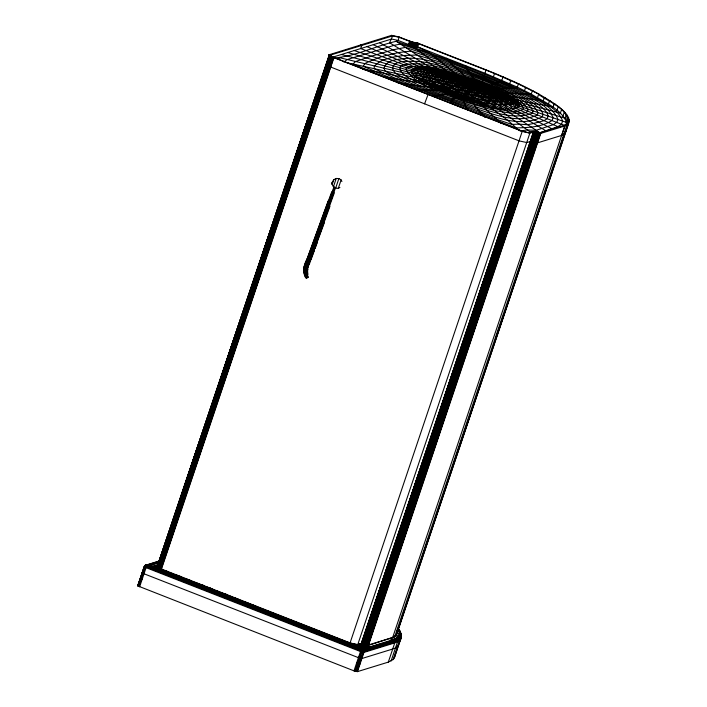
<?xml version="1.0" encoding="UTF-8"?>
<svg xmlns="http://www.w3.org/2000/svg" width="707" height="707" viewBox="0 0 707 707"><rect width="100%" height="100%" fill="white"/><g stroke="black" fill="none" stroke-linecap="round" stroke-linejoin="round"><path stroke-width="1.06" d="M307.085 259.213L304.028 267.105L304.222 274.325M334.022 57.373L161.311 569.515L349.992 643.149L357.583 645.111L529.888 133.093L522.402 131.458L333.624 57.497L329.215 54.731L391.625 35.35L399.119 36.985L411.995 41.96L417.987 43.18L486.372 69.975C510.162 79.546 533.997 89.727 555.225 104.291C561.172 108.259 576.391 119.978 564.813 125.987L540.767 133.393L534.28 131.944L529.888 133.093L522.296 131.14L331.839 56.728L159.526 568.746L350.098 643.476L357.583 645.111L361.975 643.962L368.462 645.411L394.674 636.839L396.15 635.425L566.06 131.193L566.13 129.301L529.87 237.039M414.753 42.729L413.781 45.849M303.869 272.248L305.256 277.117M306.891 259.266C305.132 262.076 300.767 273.591 307.801 269.402M401.143 635.938C400.993 633.419 400.471 629.946 397.696 629.071C401.161 633.366 397.873 639.022 392.827 639.782L361.728 649.415L360.437 651.642L353.977 670.855L357.486 671.615L388.302 662.123L393.127 659.569L394.365 657.864L400.825 638.66L400.993 633.719L399.181 629.875M395.673 634.789C397.626 635.204 401.417 635.805 400.825 638.66L399.588 640.356L393.127 659.569M566.546 124.352L566.961 122.594C560.448 108.198 543.877 102.047 531.266 94.102L503.437 93.05C485.718 83.886 466.638 77.682 447.584 71.964C436.139 69.268 423.307 64.523 411.889 69.542L411.191 71.071C413.56 77.77 421.354 80.457 426.86 84.071C439.047 90.443 451.906 95.401 464.95 99.705C482.068 103.805 500.812 112.634 518.408 107.579L519.097 106.05C510.914 92.44 492.496 89.135 478.878 82.887C462.944 77.593 446.974 70.903 430.05 69.816L429.768 71.292C439.595 86.599 458.083 93.669 473.39 102.303L473.266 103.328L475.546 106.828L484.763 117.229M414.461 42.659L413.356 46.079L414.664 46.918M394.365 657.864L398.863 643.803M414.161 42.588L412.817 46.627M503.393 76.948L502.801 76.992C502.359 84.221 493.256 82.083 489.818 86.572L482.006 83.364L485.965 70.09L494.529 73.519L493.256 77.302M353.977 670.855L137.83 585.917L144.166 566.484L145.253 565.264L146.835 565.034L160.374 568.49M159.464 561.146L144.67 565.724L137.697 585.696M137.83 585.917L144.299 566.714C147.224 562.516 153.472 567.88 157.308 567.261M138.227 586.209L145.562 565.786L147.648 565.291L160.383 568.207M138.837 586.536L145.306 567.323L146.579 565.591L147.648 565.291L362.797 649.645L363.866 650.917L363.946 652.411L357.486 671.615M139.615 586.872L146.075 567.659C150.52 563.355 141.303 565.282 146.349 566.961L362.346 651.474L364.052 651.677L394.86 642.177L397.661 641.046L400.922 637.926M157.042 567.138L329.356 54.563L330.611 55.031L392.677 35.88L399.216 37.312L411.748 42.146L418.509 43.666L485.974 70.099M156.972 567.049L329.533 54.492L330.752 54.969M158.35 567.562L158.739 567.898L157.104 567.235L329.347 55.119L332.599 56.763M158.783 567.306L158.615 567.809L157.449 567.535L329.754 55.517L330.929 55.791M159.658 567.871L159.49 568.375L157.581 567.65L329.895 55.623L331.044 55.88M161.629 568.79L160.392 569.135L332.697 57.117L333.28 57.073M160.683 569.268L332.997 57.24L333.527 57.17M161.134 568.587L160.392 569.135M161.214 569.188L161.382 568.684M341.914 181.478L341.119 179.931L338.883 178.553L336.223 178.456L333.837 179.675L332.21 184.5L333.404 186.816L335.639 188.203L338.308 188.292L339.899 187.479M333.404 186.816L336.223 178.456M335.639 188.203L338.883 178.553M338.308 188.292L341.119 179.931M408.478 45.213L410.131 41.298M408.805 45.336L410.431 41.413M409.468 45.575L411.05 41.642M409.804 45.69L411.368 41.748M410.475 45.92L411.995 41.96M410.811 46.035L412.314 42.058M411.492 46.238L412.941 42.252M411.828 46.344L413.25 42.34M412.49 46.529L413.86 42.508M414.099 45.92L415.036 42.791M414.399 47.007L415.592 42.915M414.7 47.077L415.857 42.959M415.274 47.192L416.361 43.047M415.548 47.236L416.6 43.083M416.078 47.325L417.05 43.136M416.335 47.36L417.263 43.154M416.812 47.413L418.076 43.631L417.651 43.18M417.033 47.431L418.297 43.648L417.828 43.18M333.898 58.009C355.4 56.366 375.293 46.052 396.22 41.306L414.125 47.555L417.448 46.812L418.509 43.666L417.987 43.18M255.616 605.89L255.846 606.27M424.58 103.823L428.159 94.252M509.508 84.274L510.781 80.492L511.444 80.483M517.117 87.783L518.381 84L519.132 84.027M524.311 91.274L525.584 87.5L526.406 87.562M531.063 94.729L532.336 90.956L533.228 91.053M537.32 98.14L538.593 94.358C547.483 101.508 571.265 109.399 567.094 124.185M543.056 101.463L544.328 97.69L545.353 97.858M361.091 644.033L533.405 132.006L532.194 131.529L528.836 132.562M361.206 644.006L533.52 131.988L532.194 131.529M361.339 643.989L533.785 131.953L532.318 131.502M361.622 643.962L533.935 131.944L532.592 131.467M361.79 643.962L534.103 131.944L532.751 131.458M361.966 643.962L534.28 131.944L532.919 131.449M362.55 644.006L534.863 131.988L533.096 131.449M362.771 644.024L535.084 132.006L533.705 131.475M362.991 644.05L535.305 132.032L533.926 131.502M363.23 644.086L535.544 132.068L534.156 131.52M354.834 671.155L362.011 649.273L353.721 644.201L345.97 641.664L347.694 643.662M355.692 671.411L362.391 650.095L362.011 649.273L348.516 642.654L352.466 645.535M356.469 671.579L362.938 652.367L362.85 650.193L362.011 649.273L363.548 650.944L363.548 652.437L357.088 671.65M365.97 644.669L538.283 132.651L534.395 131.555M366.279 644.749L538.593 132.73L537.223 132.094M548.234 104.698L549.507 100.924L550.594 101.128M366.58 644.837L538.893 132.819L537.541 132.174M367.357 644.245L368.153 645.305L540.457 133.296L537.859 132.262M539.503 132.722L540.767 133.393L368.453 645.411L367.693 644.342M556.833 110.822L558.097 107.049L559.237 107.314M560.191 113.677L561.464 109.903L562.604 110.186M562.896 116.363L564.159 112.581L565.308 112.89M564.911 118.864L566.183 115.082L567.341 115.418M392.5 638.006L564.813 125.987L563.585 125.51L539.839 132.828M565.918 122.108L567.5 117.389L568.667 117.742M326.351 63.93L326.722 65.071L330.125 66.82L519.221 140.905L526.715 142.54L531.098 141.391L537.594 142.841L561.641 135.426L564.805 125.987L563.585 125.51L565.768 124.37L568.039 121.348L569.223 121.754L566.06 131.193M566.855 123.257L568.128 119.483L569.303 119.863L566.767 127.419M394.674 636.839L566.979 124.83L565.768 124.37M396.998 631.881L397.166 631.378L396.15 635.425M397.52 630.326L398.571 627.189M401.39 618.819L404.554 609.407M418.288 568.614L429.202 536.189M435.185 518.408L481.997 379.297M495.377 339.546L503.472 315.49M512.275 289.34L528.111 242.271M396.919 633.772L568.455 123.416L567.253 122.983M388.302 662.123L394.762 642.91C395.399 640.135 391.837 639.314 389.884 638.845M391.104 660.992L397.564 641.779C398.165 638.509 393.631 638.174 391.554 637.467M399.208 642.804C401.452 639.446 403.184 630.953 396.777 631.006M328.198 200.859L306.891 259.389L310.7 260.627L310.081 262.058M331.751 191.8L305.053 264.701L303.983 270.056L304.381 272.946L307.589 272.018L307.854 267.334L324.345 222.687M333.969 186.878L307.43 259.787C304.69 265.408 302.835 272.195 305.945 278.072L308.093 277.347C306.361 271.682 307.351 265.805 310.152 260.671L329.966 206.241M334.455 187.108L307.916 260.017C305.212 265.558 303.356 272.257 306.423 278.054M335.03 187.337L308.491 260.247C305.831 265.673 303.966 272.222 306.979 277.922C305.291 271.983 306.158 265.841 309.092 260.441L335.631 187.532M334.34 192.808L309.666 260.583C306.785 265.859 305.901 271.868 307.554 277.674L306.608 275.332L304.408 275.209M311.071 259.602L314.438 250.358M315.181 248.307L317.054 243.173M309.198 264.215C311.575 261.74 305.601 263.614 306.051 261.661M342.922 641.797L343.425 640.666M413.56 42.429L412.367 45.814L413.401 46.432M333.837 179.675L332.37 181.893L332.21 184.5L331.477 182.768M398.766 644.775L395.505 647.895L392.703 649.026L361.887 658.526L360.102 658.314L144.016 573.775L142.248 572.476M329.435 54.527L330.602 55.473M308.013 274.351L306.608 275.332M412.623 42.155L411.368 45.504L412.146 45.937M304.275 266.663C303.718 268.103 307.289 267.962 308.075 267.113M565.282 132.854L561.641 135.426M144.308 566.351L146.075 567.659L362.161 652.199L363.946 652.411L394.762 642.91L399.588 640.356C400.189 637.52 396.45 636.857 394.497 636.415M146.004 565.026L361.896 649.945L363.433 650.219L394.25 640.719C397.97 639.87 401.938 636.503 400.33 632.332M146.791 565.079L361.993 649.512L393.613 640.153C398.695 639.393 402 633.702 398.509 629.371M142.469 571.813L144.237 573.112M140.41 577.928L142.178 579.236M396.318 634.921L392.677 637.502L368.621 644.908L362.134 643.458L357.742 644.607L350.257 642.972L161.161 568.888L157.758 567.147L157.29 566.042M531.266 94.102L517.321 87.147C510.967 89.966 503.366 87.005 497.021 89.824C473.655 80.925 449.891 69.737 424.615 68.552L423.484 69.878C430.271 85.68 450.801 91.857 464.95 99.705L463.73 101.578L467.212 109.497L516.207 127.905L519.265 130.353M305.115 264.144L305.919 265.054L308.906 264.931M343.805 62.048L347.199 59.565L394.011 45.354L400.454 44.046C439.171 56.781 477.128 71.822 514.502 88.101C529.419 96.859 550.258 102.471 557.991 119.253L556.851 122.338L553.298 124.653L535.986 130.353L527.272 129.947L520.025 130.972M337.928 59.397L340.2 57.85L408.549 74.005L424.138 79.184L452.498 91.017L496.703 107.862L530.586 132.271L528.421 132.607M411.677 41.854L410.352 45.177L410.882 45.442M410.74 41.527L409.627 44.948M543.259 100.836L508.907 96.161L495.969 89.55L480.574 83.187L464.375 77.169L448.662 72.556L414.125 47.555C453.275 61.27 492.284 76.109 529.605 94.331C541.226 101.728 557.143 107.225 562.631 120.915L561.561 124.211L557.911 126.659L539.786 132.713L506.557 110.716L491.489 103.77L461.68 93.077L420.497 75.958L411.828 73.033L341.393 54.51M397.988 82.896L421.452 86.281L433.276 87.297L456.51 96.832L452.772 98.962L450.447 102.957L467.212 109.497M332.617 57.214L391.625 39.026L398.156 40.458L415.734 47.342L408.363 44.453L409.83 41.183M159.685 560.81L145.138 565.37L361.737 650.546L363.866 650.917L397.475 640.295L399.49 638.881L401.161 635.213L400.012 634.011L397.122 633.163M145.359 566.033L157.696 562.198M364.768 645.367L367.923 644.395M333.775 57.276L160.993 569.391L161.461 569.294L158.527 568.242L330.841 56.224L331.804 56.348M433.462 96.311L448.291 93.757M495.024 73.431L494.52 73.519L518.381 84L539.556 94.499M354.234 50.551L411.889 69.542L417.386 68.844L429.768 71.292L455.29 78.45L472.488 84.345L503.207 98.485L512.884 104.389L516.402 108.639L559.758 127.454M246.858 602.664L240.433 601.639L253.548 605.448L250.808 605.705L253.548 605.448L246.858 602.664L230.058 597.574L238.931 599.439M339.616 639.764L338.149 639.923L340.889 639.667L339.616 639.764L252.275 605.546M362.117 657.864L358.599 657.095M360.057 663.979L356.54 663.219M464.95 99.705L440.479 90.549L416.547 89.674L352.961 64.045L355.524 61.544L371.087 56.268L393.278 49.764L405.5 47.378C441.804 59.061 477.411 72.936 512.31 88.313C526.317 96.55 545.884 101.835 553.13 117.601L552.043 120.499C541.297 127.278 528.456 127.578 516.207 127.905C493.513 106.13 464.128 93.722 440.815 72.901C432.039 70.771 423.042 66.352 413.895 68.482L360.658 48.571L361.719 45.425L360.499 44.948M347.817 52.53L411.191 71.071L417.05 70.691L430.784 73.493L459.647 80.943L477.693 86.501L445.375 72.998L427.24 67.545C452.984 72.971 477.658 82.675 502.005 92.502C516.773 103.302 535.897 102.577 553.024 107.19M366.951 46.635L412.04 65.91L417.165 67.916L420.188 67.81M333.05 56.967L332.396 56.984L160.082 569.011L160.736 568.985M417.165 67.916L420.727 67.872M332.82 56.86L332.113 56.86L159.8 568.879L160.516 568.879M411.828 73.033C435.936 75.119 459.373 82.958 482.863 88.72C466.143 80.766 449.298 71.84 431.014 68.358M431.111 68.411L446.63 71.99L476.659 82.569L507.052 95.259L516.517 101.755L560.342 113.023M426.834 68.137L428.919 68.243M332.387 56.657L331.574 56.604L159.261 568.622L160.082 568.675L157.926 567.871L330.231 55.853L331.309 56.056M517.321 87.147L484.914 73.245L417.448 46.812L414.302 46.309L415.318 42.853M413.772 75.366L420.497 75.958L488.016 91.017C471.657 81.676 454.239 73.024 435.671 69.41M332.175 56.551L331.318 56.472L159.004 568.49L159.87 568.569M516.517 101.755C493.822 86.554 467.124 77.478 440.832 70.691C462.458 76.471 486.248 82.33 503.428 97.186L503.207 98.485L493.698 98.14L470.668 94.844L452.498 91.017L426.86 84.071L381.444 76.312M434.655 69.374L439.94 69.958L454.566 74.279L485.4 85.759L499.407 91.848L510.94 97.778L518.47 104.088L565.017 118.202M331.981 56.454L331.07 56.348L158.757 568.366L159.676 568.472M331.627 56.251L330.629 56.1L158.315 568.119L159.322 568.269M346.854 62.711L458.737 87.094L493.124 93.395C477.791 82.312 459.47 75.022 441.124 70.718M448.662 72.556C465.701 78.088 485.161 83.187 498.196 95.869C452.303 90.956 408.116 76.533 362.567 69.304M331.459 56.153L330.425 55.977L158.112 567.995L159.155 568.172M536.913 132.023L537.983 132.571L365.669 644.59L363.133 643.732L364.255 644.263L536.56 132.244L535.446 131.714M157.528 563.903L154.285 563.249L158.518 564.23M158.448 565.83L150.874 564.301L158.386 566.024M331.176 55.968L330.054 55.738L157.741 567.756L158.863 567.986M411.889 69.542L417.05 70.691L436.466 79.564L464.49 90.938L504.604 104.99L551.69 128.639M229.846 595.771L219.683 593.509L236.863 598.643M219.7 591.794L209.307 589.452L226.717 594.472M210.624 588.038L198.932 585.387L212.436 589.125M188.813 579.696L178.191 577.257L190.917 580.597M199.233 583.761L188.566 581.322L203.342 585.29M167.108 571.353L157.44 569.126L168.107 571.848M177.466 575.41L167.815 573.191L181.566 576.744M364.6 644.042L365.236 644.192M330.832 55.703L329.63 55.411L157.316 567.429L158.518 567.721M444.04 71.487C468.114 77.629 491.878 86.404 513.309 99.086M330.735 55.623L329.515 55.305L157.201 567.332L158.244 567.421M329.418 55.208L330.664 55.544M367.534 644.846L366.199 644.457L367.207 645.014L539.512 132.996L538.513 132.439M329.285 55.031L330.549 55.402M411.191 71.071L418.102 73.086L455.467 89.1L498.559 104.609L516.693 113.456L545.663 130.662M330.523 55.332L329.206 54.801M417.448 46.812L428.999 52.309L456.899 74.818L482.006 83.364M359.854 643.812L369.673 646.914M433.276 87.297C457.429 94.897 482.598 102.206 508.139 101.269L509.208 100.12L508.793 98.565C496.588 87.88 480.15 83.417 465.347 77.416C460.54 69.799 451.446 65.857 446.647 58.248M456.899 74.818C474.786 80.474 492.461 87.049 508.907 96.161M329.294 54.616L330.558 55.066M465.347 77.416L481.635 83.355L503.437 93.05M359.023 644.077L368.1 647.4M564.301 125.351L518.408 107.579L514.572 103.319L509.208 100.12L491.268 91.769L462.024 80.245L440.815 72.901L465.922 79.617L491.162 88.534L510.94 97.778L518.47 104.088M473.39 102.303L426.86 84.071M462.024 80.245L472.488 84.345L462.024 80.245L488.44 92.635L516.402 108.639L514.572 103.319L514.784 101.843L513.547 99.987C496.668 90.204 478.206 83.214 459.753 76.966C446.55 73.015 433.108 66.935 419.118 67.651L417.386 68.844L413.895 68.482L422.53 67.262L439.33 70.859L459.753 76.966L495.996 91.123L513.547 99.987L519.097 106.05L566.961 122.594M501.484 123.513L487.008 110.451L481.635 104.565L421.381 80.96M416.989 78.035L489.465 106.43M489.818 86.572L473.778 80.289C472.974 74.615 466.593 71.416 465.78 65.742M440.479 90.549L456.51 96.832M472.488 84.345C455.016 78.017 437.978 68.641 419.118 67.651C448.972 83.187 480.91 94.146 512.884 104.389L514.572 103.319C491.913 85.432 462.449 79.723 435.45 71.292C446.559 86.952 465.745 94.605 481.635 104.565M532.451 131.484L533.652 131.97M481.635 83.355L497.021 89.824M373.243 44.691L420.665 67.457M533.29 131.458L534.465 131.953L362.152 643.971L534.66 131.97L533.493 131.467M358.184 644.333L366.535 647.886M534.642 131.582L535.782 132.103L363.469 644.121L362.338 643.6M534.907 131.626L536.039 132.147L363.725 644.165L362.594 643.644M379.535 42.756L427.134 68.314M535.172 131.67L536.295 132.191L363.981 644.21L362.868 643.688M535.72 131.767L536.834 132.306L364.52 644.324L363.416 643.785M536.012 131.829L537.117 132.359L364.803 644.386L363.707 643.838M536.304 131.891L537.4 132.43L365.086 644.448L363.999 643.9M391.625 35.35L392.677 35.88L389.584 42.791L432.657 68.765M536.604 131.953L537.691 132.501L365.378 644.519L364.299 643.971M538.186 132.342L539.202 132.907L366.889 644.925L365.881 644.36M538.84 132.527L539.83 133.093L367.516 645.111L366.535 644.545M539.167 132.624L540.139 133.19L367.826 645.208L366.862 644.643M440.037 70.196L396.22 41.306L398.156 40.458L399.119 36.985M416.211 47.192L415.203 46.503L416.114 43.003M416.626 47.069L416.034 46.653L416.83 43.109M417.042 46.936L417.466 43.171M496.703 107.862C480.345 96.117 462.475 86.501 446.152 74.615C470.676 83.523 499.062 88.508 519.097 106.05M503.154 108.807C487.379 96.064 468.962 86.705 451.464 76.418C473.124 83.311 494.617 91.309 514.784 101.843L518.408 107.579M508.678 109.267C493.742 95.772 474.583 87.474 456.749 78.291L482.863 88.72L451.464 76.418C467.221 82.383 483.924 86.581 498.196 95.869L464.49 83.806L435.45 71.292L452.118 74.739L479.664 85.008L502.244 95.507L509.208 100.12L512.884 104.389C494.14 106.43 475.466 100.836 457.464 96.232C442.759 91.053 425.605 84.46 417.05 70.691L417.386 68.844C446.921 83.603 478.073 94.729 509.429 104.91L513.132 109.205M398.182 628.496L399.835 631.245L398.368 629.212M399.738 631.97L400.904 634.444M307.174 275.058L308.093 277.347M522.296 131.14L349.992 643.149M307.589 272.018L307.872 273.574M303.824 269.553L303.851 271.347M374.374 65.928L374.153 68.676C408.531 84.769 444.058 98.282 479.664 111.379C498.992 119.103 522.411 126.906 542.269 116.841L543.029 114.322L541.739 111.149L538.425 107.384L533.166 103.134L517.347 93.571L507.166 88.49L483.464 78.3L455.997 67.828L442.202 62.782L416.953 55.013L403.335 55.535L392.058 57.276L383.061 60.042L379.509 61.801L374.374 65.928M528.076 109.391L527.678 111.344L525.628 112.643L521.846 113.314L510.357 113.076L494.352 110.548L463.73 101.578L434.938 90.752L410.74 79.043L404.51 75.313L401.549 72.291L400.056 69.684L399.808 67.465L400.869 65.716C424.942 59.158 450.112 71.089 473.08 77.779C492.072 86.051 515.368 92.016 528.076 109.391M532.937 111.043L532.486 113.191C514.228 120.323 493.424 111.962 475.546 106.828C448.026 97.734 420.762 87.376 395.354 73.307L393.233 70.32L392.721 67.784L393.313 65.601C398.288 60.166 406.764 61.624 413.401 61.297C429.909 61.438 445.516 67.448 461.061 72.335C477.932 78.185 494.706 84.522 510.472 92.971C518.443 98.034 528.606 102.108 532.937 111.043M537.947 112.687L537.355 115.02C518.275 123.557 496.093 115.4 477.49 109.037C446.037 98.043 414.806 86.104 385.05 71.054L384.025 68.164C386.022 60.422 395.726 59.671 402.31 58.796C417.422 56.613 431.915 61.156 446.117 65.76C469.086 73.837 492.222 81.871 513.821 93.244C522.358 98.68 533.502 102.948 537.947 112.687M523.436 107.729L522.977 109.479C515.792 113.306 506.99 110.292 499.336 109.62C484.162 106.934 469.395 102.382 454.848 97.363C438.57 89.674 415.857 85.335 405.827 69.295L406.507 67.625C428.398 62.039 452.604 73.369 473.655 79.131C490.791 86.652 512.142 91.866 523.436 107.729M554.085 104.044L552.821 107.826L554.085 104.053L555.225 104.291L554.085 104.053M548.119 115.957L547.174 118.67L544.072 120.65L533.334 123.531L527.572 124.741L519.292 124.14L511.833 124.432L497.003 119.386L435.574 95.949L390.423 77.92L363.265 66.299L364.724 63.692L368.409 61.739L381.948 56.533L398.271 52.601L411.085 51.098L438.296 59.812L483.756 77.293L509.818 88.428L530.303 99.166L537.868 104.097L543.427 108.604L546.865 112.581L548.119 115.957M329.25 54.669L330.523 55.111L329.25 54.669M357.318 644.572L353.721 644.201L363.584 648.787L355.851 644.563L364.962 648.363L357.318 644.572M434.001 69.993L424.615 68.552C451.181 82.383 479.593 92.361 508.139 101.269C486.708 84.928 459.532 77.611 434.001 69.993M439.745 71.822L430.05 69.816C453.487 81.588 478.25 90.558 503.207 98.485C484.118 85.556 461.556 78.716 439.745 71.822M451.093 75.896L440.815 72.901L471.454 85.565L493.124 93.395L474.538 84.619L451.093 75.896M456.651 78.035L446.152 74.615L488.016 91.017L479.001 86.793L456.651 78.035M467.38 82.295L456.749 78.291L477.693 86.501L467.38 82.295"/></g></svg>
